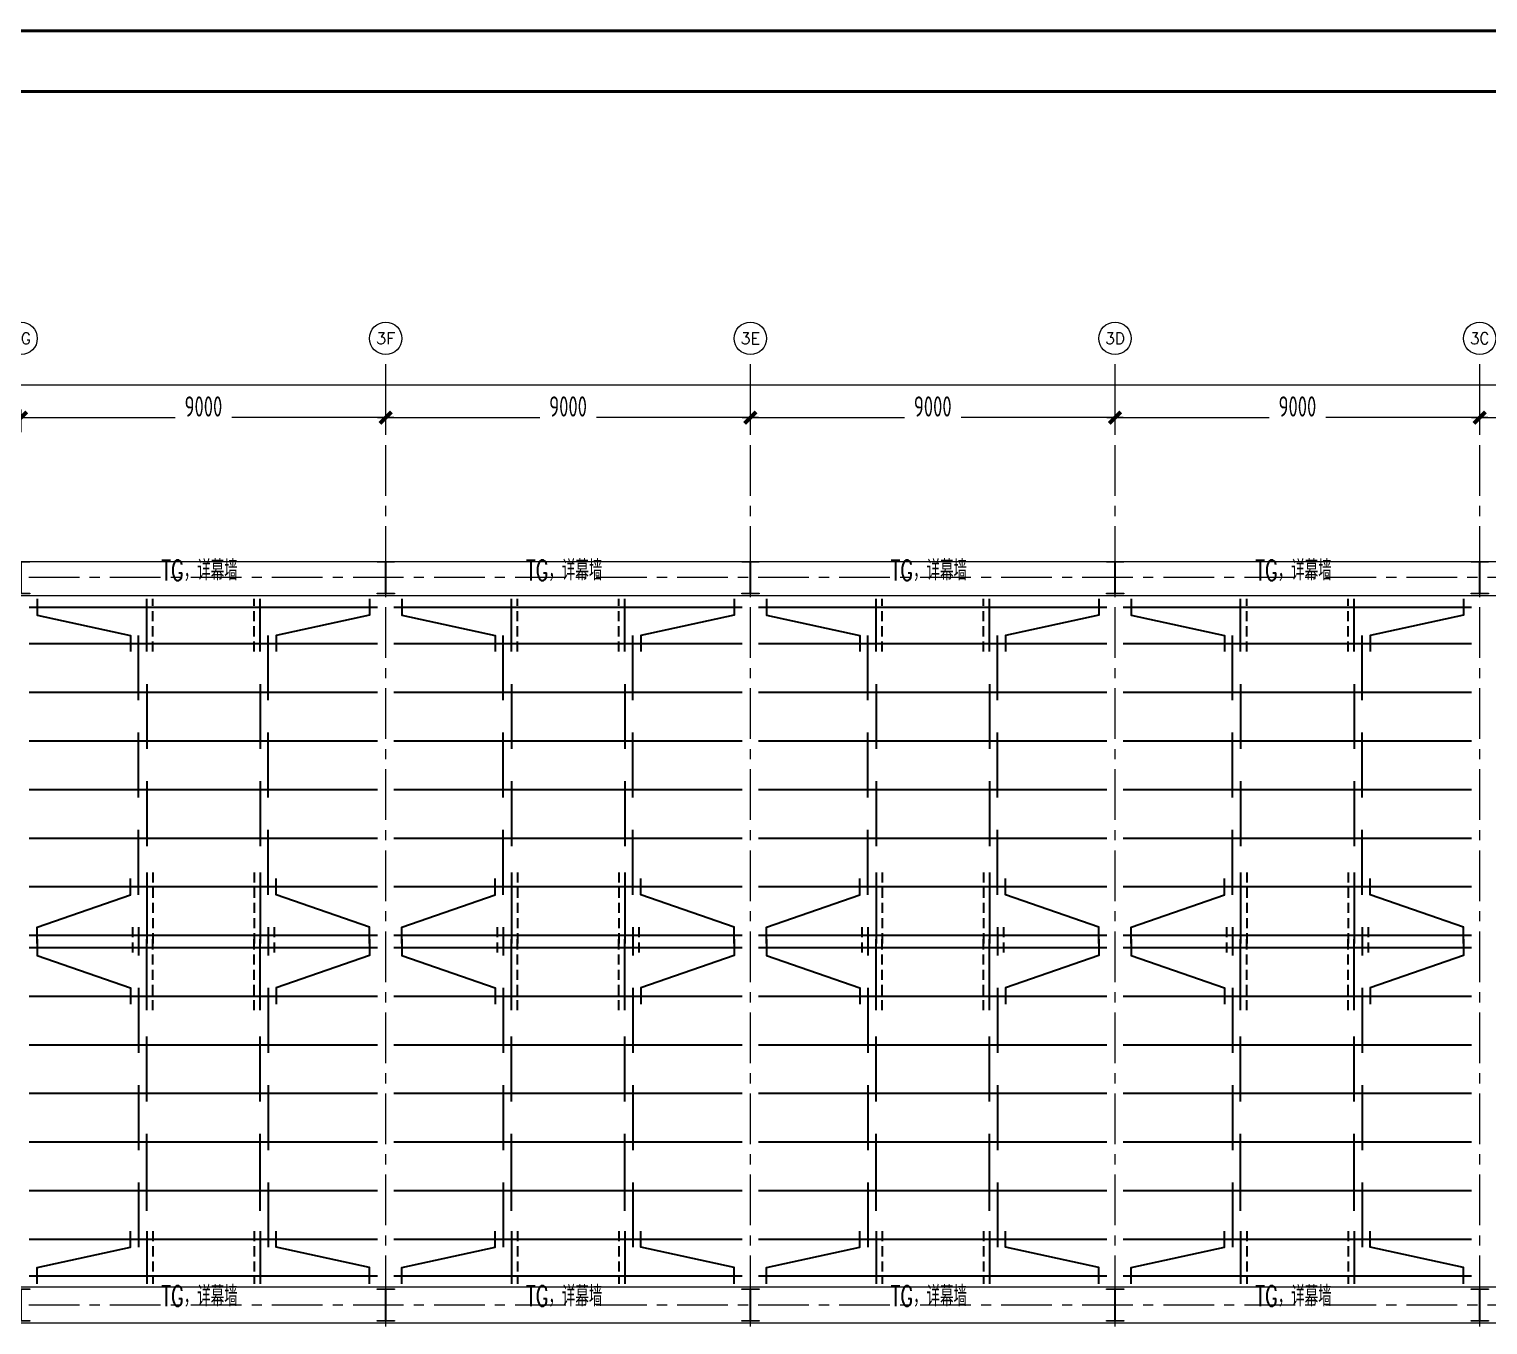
# Model space of a CAD drawing. Extents: x -1201378 to 2367219, y -619313 to 244905.
# Drawn here: x 2262442 to 2298442, y -201886 to -169915 of the extents above; entities that cross this region are included whole.
import ezdxf
from ezdxf.enums import TextEntityAlignment as Align

# ---------------------------------------------------------------- set-up
doc = ezdxf.new("R2010")
doc.units = 0
doc.header["$LTSCALE"] = 1000
doc.linetypes.add('CENTER', pattern=[2, 1.25, -0.25, 0.25, -0.25])
doc.linetypes.add('DASHED', pattern=[0.75, 0.5, -0.25])
doc.layers.get('0').update_dxf_attribs({"linetype": 'CONTINUOUS'})
doc.layers.get('Defpoints').update_dxf_attribs({"linetype": 'CONTINUOUS'})
for name, color, linetype in [('0-cxFrame', 155, 'CONTINUOUS'), ('A-WINDOW', 140, 'CONTINUOUS'), ('S-SHAPE', 51, 'CONTINUOUS')]:
    doc.layers.add(name, color=color, linetype=linetype)
for name, color, linetype, lineweight in [('0-cxText', 131, 'CONTINUOUS', 25), ('S-axis', 111, 'CONTINUOUS', 0), ('S-col', 2, 'CONTINUOUS', 0), ('S-dote', 5, 'CENTER', 0), ('THIN', 7, 'CONTINUOUS', 0), ('梁', 4, 'CONTINUOUS', 18)]:
    doc.layers.add(name, color=color, linetype=linetype, lineweight=lineweight)
doc.styles.add('_TCH_AXIS', font='COMPLEX', dxfattribs={"bigfont": 'GBCBIG'})
doc.styles.add('cx_tuming', font='simhei.ttf')
doc.styles.add('cx_tuqian1', font='')
doc.styles.add('TSSD_Dimension', font='tssdeng.shx', dxfattribs={"width": 0.7, "bigfont": 'hztxt.shx'})
doc.styles.add('TSSD_Rein', font='tj-romans1.shx', dxfattribs={"width": 0.7, "bigfont": 'tj-hztxt.shx'})
doc.styles.add('黑体', font='simhei.ttf', dxfattribs={"width": 0.8})
doc.styles.get('cx_tuqian1').set_extended_font_data('SimSun')
doc.dimstyles.new('TSSD_200_200', dxfattribs={"dimtxt": 500, "dimasz": 200, "dimexe": 200, "dimexo": 500, "dimgap": 200, "dimtad": 1, "dimdec": 0, "dimzin": 0, "dimdsep": 46, "dimtxsty": 'TSSD_Dimension', "dimblk": 'ARCHTICK', "dimcen": 0, "dimdle": 200, "dimclrt": 7, "dimadec": 0, "dimazin": 0, "dimtfac": 1, "dimtdec": 0, "dimtix": 1, "dimtmove": 2, "dimatfit": 3, "dimfxl": 1, "dimtolj": 1, "dimtzin": 0, "dimarcsym": 0})

# ---------------------------------------------------------------- blocks, each defined once
blk = doc.blocks.new('w42343243')
at = {"layer": 'S-col'}
blk.add_lwpolyline([(-165069, 621020), (-164639, 621020), (-164639, 621002), (-164848, 621002), (-164848, 620238), (-164639, 620238), (-164639, 620220), (-165069, 620220), (-165069, 620238), (-164860, 620238), (-164860, 621002), (-165069, 621002)], close=True, dxfattribs=at)
blk = doc.blocks.new('42343')
at = {"layer": 'A-WINDOW'}
for p in [(-18000, 100), (-9000, 100), (0, 100), (9000, 100), (18000, 100), (-18000, -17850), (-9000, -17850), (0, -17850), (9000, -17850), (18000, -17850)]:
    blk.add_blockref('w42343243', p, dxfattribs=at)
blk = doc.blocks.new('_ArchTick')
at = {"color": 0, "linetype": 'ByBlock', "const_width": 0.5}
blk.add_lwpolyline([(-0.71, -0.71), (0.71, 0.71)], dxfattribs=at)
blk = doc.blocks.new('*D476')
at = {"layer": 'Defpoints', "color": 0, "transparency": 16777216}
for p in [(-128758, -279500), (-137758, -280358), (-128758, -280358)]:
    blk.add_point(p, dxfattribs=at)
at = {"layer": 'S-axis', "color": 0, "lineweight": -2, "transparency": 16777216}
for p, q in [((-137758, -279858), (-137758, -279300)), ((-128758, -279858), (-128758, -279300)), ((-137958, -279500), (-133957, -279500)), ((-128558, -279500), (-132560, -279500))]:
    blk.add_line(p, q, dxfattribs=at)
at = {"layer": 'S-axis', "color": 0, "lineweight": -2, "transparency": 16777216, "xscale": 200, "yscale": 200, "zscale": 200, "rotation": 180}
blk.add_blockref('_ArchTick', (-137758, -279500), dxfattribs=at)
at = {"layer": 'S-axis', "color": 0, "lineweight": -2, "transparency": 16777216, "xscale": 200, "yscale": 200, "zscale": 200}
blk.add_blockref('_ArchTick', (-128758, -279500), dxfattribs=at)
at = {"layer": 'S-axis', "color": 7, "transparency": 16777216, "insert": (-133258, -279225), "char_height": 500, "attachment_point": 5, "style": 'TSSD_Dimension'}
blk.add_mtext('\\A1;9000', dxfattribs=at)
blk = doc.blocks.new('*D477')
at = {"layer": 'Defpoints', "color": 0, "transparency": 16777216}
for p in [(-119758, -279500), (-128758, -280358), (-119758, -280358)]:
    blk.add_point(p, dxfattribs=at)
at = {"layer": 'S-axis', "color": 0, "lineweight": -2, "transparency": 16777216}
for p, q in [((-128758, -279858), (-128758, -279300)), ((-119758, -279858), (-119758, -279300)), ((-128958, -279500), (-124957, -279500)), ((-119558, -279500), (-123560, -279500))]:
    blk.add_line(p, q, dxfattribs=at)
at = {"layer": 'S-axis', "color": 0, "lineweight": -2, "transparency": 16777216, "xscale": 200, "yscale": 200, "zscale": 200, "rotation": 180}
blk.add_blockref('_ArchTick', (-128758, -279500), dxfattribs=at)
at = {"layer": 'S-axis', "color": 0, "lineweight": -2, "transparency": 16777216, "xscale": 200, "yscale": 200, "zscale": 200}
blk.add_blockref('_ArchTick', (-119758, -279500), dxfattribs=at)
at = {"layer": 'S-axis', "color": 7, "transparency": 16777216, "insert": (-124258, -279225), "char_height": 500, "attachment_point": 5, "style": 'TSSD_Dimension'}
blk.add_mtext('\\A1;9000', dxfattribs=at)
blk = doc.blocks.new('*D478')
at = {"layer": 'Defpoints', "color": 0, "transparency": 16777216}
for p in [(-110758, -279500), (-119758, -280358), (-110758, -280358)]:
    blk.add_point(p, dxfattribs=at)
at = {"layer": 'S-axis', "color": 0, "lineweight": -2, "transparency": 16777216}
for p, q in [((-119758, -279858), (-119758, -279300)), ((-110758, -279858), (-110758, -279300)), ((-119958, -279500), (-115957, -279500)), ((-110558, -279500), (-114560, -279500))]:
    blk.add_line(p, q, dxfattribs=at)
at = {"layer": 'S-axis', "color": 0, "lineweight": -2, "transparency": 16777216, "xscale": 200, "yscale": 200, "zscale": 200, "rotation": 180}
blk.add_blockref('_ArchTick', (-119758, -279500), dxfattribs=at)
at = {"layer": 'S-axis', "color": 0, "lineweight": -2, "transparency": 16777216, "xscale": 200, "yscale": 200, "zscale": 200}
blk.add_blockref('_ArchTick', (-110758, -279500), dxfattribs=at)
at = {"layer": 'S-axis', "color": 7, "transparency": 16777216, "insert": (-115258, -279225), "char_height": 500, "attachment_point": 5, "style": 'TSSD_Dimension'}
blk.add_mtext('\\A1;9000', dxfattribs=at)
blk = doc.blocks.new('*D479')
at = {"layer": 'Defpoints', "color": 0, "transparency": 16777216}
for p in [(-101758, -279500), (-110758, -280358), (-101758, -280358)]:
    blk.add_point(p, dxfattribs=at)
at = {"layer": 'S-axis', "color": 0, "lineweight": -2, "transparency": 16777216}
for p, q in [((-110758, -279858), (-110758, -279300)), ((-101758, -279858), (-101758, -279300)), ((-110958, -279500), (-106957, -279500)), ((-101558, -279500), (-105560, -279500))]:
    blk.add_line(p, q, dxfattribs=at)
at = {"layer": 'S-axis', "color": 0, "lineweight": -2, "transparency": 16777216, "xscale": 200, "yscale": 200, "zscale": 200, "rotation": 180}
blk.add_blockref('_ArchTick', (-110758, -279500), dxfattribs=at)
at = {"layer": 'S-axis', "color": 0, "lineweight": -2, "transparency": 16777216, "xscale": 200, "yscale": 200, "zscale": 200}
blk.add_blockref('_ArchTick', (-101758, -279500), dxfattribs=at)
at = {"layer": 'S-axis', "color": 7, "transparency": 16777216, "insert": (-106258, -279225), "char_height": 500, "attachment_point": 5, "style": 'TSSD_Dimension'}
blk.add_mtext('\\A1;9000', dxfattribs=at)
blk = doc.blocks.new('*D480')
at = {"layer": 'Defpoints', "color": 0, "transparency": 16777216}
for p in [(-92758, -279500), (-101758, -280358), (-92758, -280358)]:
    blk.add_point(p, dxfattribs=at)
at = {"layer": 'S-axis', "color": 0, "lineweight": -2, "transparency": 16777216}
for p, q in [((-101758, -279858), (-101758, -279300)), ((-92758, -279858), (-92758, -279300)), ((-101958, -279500), (-97957, -279500)), ((-92558, -279500), (-96560, -279500))]:
    blk.add_line(p, q, dxfattribs=at)
at = {"layer": 'S-axis', "color": 0, "lineweight": -2, "transparency": 16777216, "xscale": 200, "yscale": 200, "zscale": 200, "rotation": 180}
blk.add_blockref('_ArchTick', (-101758, -279500), dxfattribs=at)
at = {"layer": 'S-axis', "color": 0, "lineweight": -2, "transparency": 16777216, "xscale": 200, "yscale": 200, "zscale": 200}
blk.add_blockref('_ArchTick', (-92758, -279500), dxfattribs=at)
at = {"layer": 'S-axis', "color": 7, "transparency": 16777216, "insert": (-97258, -279225), "char_height": 500, "attachment_point": 5, "style": 'TSSD_Dimension'}
blk.add_mtext('\\A1;9000', dxfattribs=at)
blk = doc.blocks.new('*D483')
at = {"layer": 'Defpoints', "color": 0, "transparency": 16777216}
for p in [(-82958, -278700), (-268658, -280258), (-82958, -280258)]:
    blk.add_point(p, dxfattribs=at)
at = {"layer": 'S-axis', "color": 0, "lineweight": -2, "transparency": 16777216}
for p, q in [((-268658, -279758), (-268658, -278500)), ((-82958, -279758), (-82958, -278500)), ((-268858, -278700), (-176749, -278700)), ((-82758, -278700), (-174868, -278700))]:
    blk.add_line(p, q, dxfattribs=at)
at = {"layer": 'S-axis', "color": 0, "lineweight": -2, "transparency": 16777216, "xscale": 200, "yscale": 200, "zscale": 200, "rotation": 180}
blk.add_blockref('_ArchTick', (-268658, -278700), dxfattribs=at)
at = {"layer": 'S-axis', "color": 0, "lineweight": -2, "transparency": 16777216, "xscale": 200, "yscale": 200, "zscale": 200}
blk.add_blockref('_ArchTick', (-82958, -278700), dxfattribs=at)
at = {"layer": 'S-axis', "color": 7, "transparency": 16777216, "insert": (-175808, -278425), "char_height": 500, "attachment_point": 5, "style": 'TSSD_Dimension'}
blk.add_mtext('\\A1;185700', dxfattribs=at)
blk = doc.blocks.new('TK22.A0 L(Dragon)')
at = {"layer": '0-cxFrame', "color": 7, "const_width": 0.5}
blk.add_lwpolyline([(0, 0), (-1486, 0), (-1486, 841), (0, 841)], close=True, dxfattribs=at)
at = {"layer": '0-cxFrame', "const_width": 0.5}
blk.add_lwpolyline([(-80, 10), (-1466, 10), (-1466, 831), (-80, 831)], close=True, dxfattribs=at)
at = {"style": '黑体', "flags": 4}
blk.add_attdef('图幅', text='', height=3.3, dxfattribs=at).set_placement((-40, 3), align=Align.RIGHT)
at = {"layer": '0-cxText', "flags": 4}
for tag, height, style, p in [('建设单位', 3.5, 'cx_tuming', (-45, 240)), ('项目名称', 3.5, 'cx_tuming', (-45, 210)), ('子项名称', 3.5, 'cx_tuming', (-45, 180)), ('工程编号', 3.3, 'cx_tuqian1', (-35, 165)), ('图名1', 3.5, 'cx_tuming', (-45, 87)), ('图名2', 3.5, 'cx_tuming', (-45, 79)), ('图名3', 3.5, 'cx_tuming', (-45, 71)), ('出图日期', 3.3, 'cx_tuqian1', (-39, 60)), ('专业', 3.3, 'cx_tuqian1', (-55, 52)), ('图号', 3.3, 'cx_tuqian1', (-55, 44)), ('版次', 3.3, 'cx_tuqian1', (-20, 44))]:
    blk.add_attdef(tag, text='', height=height, dxfattribs=dict(at, style=style)).set_placement(p, align=Align.MIDDLE)
at = {"layer": 'Defpoints', "color": 6, "flags": 4}
for tag, height, style, p in [('tufu', 3.3, '黑体', (-12, 12)), ('dwfname', 4, 'cx_tuqian1', (-80, 3))]:
    blk.add_attdef(tag, text='', height=height, dxfattribs=dict(at, style=style)).set_placement(p, align=Align.RIGHT)
blk = doc.blocks.new('3#轴网')
at = {"layer": 'S-axis'}
for centre in [(-137758.5, -277544.2), (-128758.5, -277544.2), (-119758.5, -277544.2), (-110758.5, -277544.2), (-101758.5, -277544.2)]:
    blk.add_circle(centre, 400, dxfattribs=at)
at = {"layer": 'S-dote'}
for p, q in [((-128758.5, -363428.2), (-128758.5, -277944.2)), ((-119758.5, -363428.2), (-119758.5, -277944.2)), ((-110758.5, -363428.2), (-110758.5, -277944.2)), ((-101758.5, -363428.2), (-101758.5, -277944.2)), ((-78316.2, -283448.2), (-273210.6, -283448.2)), ((-78316.2, -301398.2), (-273210.6, -301398.2))]:
    blk.add_line(p, q, dxfattribs=at)
at = {"layer": 'S-axis', "style": '_TCH_AXIS'}
for s, height, p, p2 in [('3G', 276.42, (-138002, -277682.4), (-137515, -277682.4)), ('3F', 288.12, (-128998.6, -277688.3), (-128518.4, -277688.3)), ('3E', 288.12, (-119998.6, -277688.3), (-119518.4, -277688.3)), ('3D', 282.17, (-111000.3, -277685.3), (-110516.6, -277685.3)), ('3C', 294.28, (-101996.7, -277691.4), (-101520.2, -277691.4))]:
    blk.add_text(s, height=height, dxfattribs=at).set_placement(p, p2, align=Align.FIT)
at = {"layer": 'S-axis'}
for base, p1, p2, picture, middle in [((-82958.5, -278700.4), (-268658.5, -280258.4), (-82958.5, -280258.4), '*D483', (-175808.5, -278425.4)), ((-128758.5, -279500.4), (-137758.5, -280358.4), (-128758.5, -280358.4), '*D476', (-133258.5, -279225.4)), ((-119758.5, -279500.4), (-128758.5, -280358.4), (-119758.5, -280358.4), '*D477', (-124258.5, -279225.4)), ((-110758.5, -279500.4), (-119758.5, -280358.4), (-110758.5, -280358.4), '*D478', (-115258.5, -279225.4)), ((-101758.5, -279500.4), (-110758.5, -280358.4), (-101758.5, -280358.4), '*D479', (-106258.5, -279225.4)), ((-92758.5, -279500.4), (-101758.5, -280358.4), (-92758.5, -280358.4), '*D480', (-97258.5, -279225.4))]:
    dim = blk.add_linear_dim(base=base, p1=p1, p2=p2, angle=0, dimstyle='TSSD_200_200', dxfattribs=at)
    dim.commit()
    dim.dimension.update_dxf_attribs({"geometry": picture, "text_midpoint": middle, "dimtype": 161})

msp = doc.modelspace()

# ---------------------------------------------------------------- linework, layer by layer
at = {"layer": 'S-SHAPE'}
for p, q in [((2262441.5, -184173.2), (2271041.5, -184173.2)), ((2265341.5, -185273.2), (2265341.5, -183973.2)), ((2268141.5, -185273.2), (2268141.5, -183973.2)), ((2271441.5, -184173.2), (2280041.5, -184173.2)), ((2274341.5, -185273.2), (2274341.5, -183973.2)), ((2277141.5, -185273.2), (2277141.5, -183973.2)), ((2280441.5, -184173.2), (2289041.5, -184173.2)), ((2283341.5, -185273.2), (2283341.5, -183973.2)), ((2286141.5, -185273.2), (2286141.5, -183973.2)), ((2289441.5, -184173.2), (2298041.5, -184173.2)), ((2292341.5, -185273.2), (2292341.5, -183973.2)), ((2295141.5, -185273.2), (2295141.5, -183973.2)), ((2265141.5, -186473.2), (2265141.5, -184873.2)), ((2268341.5, -186473.2), (2268341.5, -184873.2)), ((2274141.5, -186473.2), (2274141.5, -184873.2)), ((2277341.5, -186473.2), (2277341.5, -184873.2)), ((2283141.5, -186473.2), (2283141.5, -184873.2)), ((2286341.5, -186473.2), (2286341.5, -184873.2)), ((2292141.5, -186473.2), (2292141.5, -184873.2)), ((2295341.5, -186473.2), (2295341.5, -184873.2)), ((2262441.5, -185073.2), (2271041.5, -185073.2)), ((2271441.5, -185073.2), (2280041.5, -185073.2)), ((2280441.5, -185073.2), (2289041.5, -185073.2)), ((2289441.5, -185073.2), (2298041.5, -185073.2)), ((2265341.5, -186073.2), (2265341.5, -187673.2)), ((2268141.5, -186073.2), (2268141.5, -187673.2)), ((2274341.5, -186073.2), (2274341.5, -187673.2)), ((2277141.5, -186073.2), (2277141.5, -187673.2)), ((2283341.5, -186073.2), (2283341.5, -187673.2)), ((2286141.5, -186073.2), (2286141.5, -187673.2)), ((2292341.5, -186073.2), (2292341.5, -187673.2)), ((2295141.5, -186073.2), (2295141.5, -187673.2)), ((2262441.5, -186273.2), (2271041.5, -186273.2)), ((2271441.5, -186273.2), (2280041.5, -186273.2)), ((2280441.5, -186273.2), (2289041.5, -186273.2)), ((2289441.5, -186273.2), (2298041.5, -186273.2)), ((2262441.5, -187473.2), (2271041.5, -187473.2)), ((2265141.5, -188873.2), (2265141.5, -187273.2)), ((2268341.5, -188873.2), (2268341.5, -187273.2)), ((2271441.5, -187473.2), (2280041.5, -187473.2)), ((2274141.5, -188873.2), (2274141.5, -187273.2)), ((2277341.5, -188873.2), (2277341.5, -187273.2)), ((2280441.5, -187473.2), (2289041.5, -187473.2)), ((2283141.5, -188873.2), (2283141.5, -187273.2)), ((2286341.5, -188873.2), (2286341.5, -187273.2)), ((2289441.5, -187473.2), (2298041.5, -187473.2)), ((2292141.5, -188873.2), (2292141.5, -187273.2)), ((2295341.5, -188873.2), (2295341.5, -187273.2)), ((2265341.5, -188473.2), (2265341.5, -190073.2)), ((2268141.5, -188473.2), (2268141.5, -190073.2)), ((2274341.5, -188473.2), (2274341.5, -190073.2)), ((2277141.5, -188473.2), (2277141.5, -190073.2)), ((2283341.5, -188473.2), (2283341.5, -190073.2)), ((2286141.5, -188473.2), (2286141.5, -190073.2)), ((2292341.5, -188473.2), (2292341.5, -190073.2)), ((2295141.5, -188473.2), (2295141.5, -190073.2)), ((2262441.5, -188673.2), (2271041.5, -188673.2)), ((2271441.5, -188673.2), (2280041.5, -188673.2)), ((2280441.5, -188673.2), (2289041.5, -188673.2)), ((2289441.5, -188673.2), (2298041.5, -188673.2)), ((2265141.5, -191273.2), (2265141.5, -189673.2)), ((2268341.5, -191273.2), (2268341.5, -189673.2)), ((2274141.5, -191273.2), (2274141.5, -189673.2)), ((2277341.5, -191273.2), (2277341.5, -189673.2)), ((2283141.5, -191273.2), (2283141.5, -189673.2)), ((2286341.5, -191273.2), (2286341.5, -189673.2)), ((2292141.5, -191273.2), (2292141.5, -189673.2)), ((2295341.5, -191273.2), (2295341.5, -189673.2)), ((2262441.5, -189873.2), (2271041.5, -189873.2)), ((2271441.5, -189873.2), (2280041.5, -189873.2)), ((2280441.5, -189873.2), (2289041.5, -189873.2)), ((2289441.5, -189873.2), (2298041.5, -189873.2)), ((2265341.5, -190723.2), (2265341.5, -192473.2)), ((2268141.5, -190723.2), (2268141.5, -192473.2)), ((2274341.5, -190723.2), (2274341.5, -192473.2)), ((2277141.5, -190723.2), (2277141.5, -192473.2)), ((2283341.5, -190723.2), (2283341.5, -192473.2)), ((2286141.5, -190723.2), (2286141.5, -192473.2)), ((2292341.5, -190723.2), (2292341.5, -192473.2)), ((2295141.5, -190723.2), (2295141.5, -192473.2)), ((2262441.5, -191073.2), (2271041.5, -191073.2)), ((2271441.5, -191073.2), (2280041.5, -191073.2)), ((2280441.5, -191073.2), (2289041.5, -191073.2)), ((2289441.5, -191073.2), (2298041.5, -191073.2)), ((2265141.5, -192073.2), (2265141.5, -192773.2)), ((2268341.5, -192073.2), (2268341.5, -192773.2)), ((2274141.5, -192073.2), (2274141.5, -192773.2)), ((2277341.5, -192073.2), (2277341.5, -192773.2)), ((2283141.5, -192073.2), (2283141.5, -192773.2)), ((2286341.5, -192073.2), (2286341.5, -192773.2)), ((2292141.5, -192073.2), (2292141.5, -192773.2)), ((2295341.5, -192073.2), (2295341.5, -192773.2)), ((2262441.5, -192273.2), (2271041.5, -192273.2)), ((2262441.5, -192573.2), (2271041.5, -192573.2)), ((2265341.5, -194123.2), (2265341.5, -192373.2)), ((2268141.5, -194123.2), (2268141.5, -192373.2)), ((2271441.5, -192273.2), (2280041.5, -192273.2)), ((2271441.5, -192573.2), (2280041.5, -192573.2)), ((2274341.5, -194123.2), (2274341.5, -192373.2)), ((2277141.5, -194123.2), (2277141.5, -192373.2)), ((2280441.5, -192273.2), (2289041.5, -192273.2)), ((2280441.5, -192573.2), (2289041.5, -192573.2)), ((2283341.5, -194123.2), (2283341.5, -192373.2)), ((2286141.5, -194123.2), (2286141.5, -192373.2)), ((2289441.5, -192273.2), (2298041.5, -192273.2)), ((2289441.5, -192573.2), (2298041.5, -192573.2)), ((2292341.5, -194123.2), (2292341.5, -192373.2)), ((2295141.5, -194123.2), (2295141.5, -192373.2)), ((2265141.5, -193573.2), (2265141.5, -195173.2)), ((2268341.5, -193573.2), (2268341.5, -195173.2)), ((2274141.5, -193573.2), (2274141.5, -195173.2)), ((2277341.5, -193573.2), (2277341.5, -195173.2)), ((2283141.5, -193573.2), (2283141.5, -195173.2)), ((2286341.5, -193573.2), (2286341.5, -195173.2)), ((2292141.5, -193573.2), (2292141.5, -195173.2)), ((2295341.5, -193573.2), (2295341.5, -195173.2)), ((2262441.5, -193773.2), (2271041.5, -193773.2)), ((2271441.5, -193773.2), (2280041.5, -193773.2)), ((2280441.5, -193773.2), (2289041.5, -193773.2)), ((2289441.5, -193773.2), (2298041.5, -193773.2)), ((2262441.5, -194973.2), (2271041.5, -194973.2)), ((2265341.5, -196373.2), (2265341.5, -194773.2)), ((2268141.5, -196373.2), (2268141.5, -194773.2)), ((2271441.5, -194973.2), (2280041.5, -194973.2)), ((2274341.5, -196373.2), (2274341.5, -194773.2)), ((2277141.5, -196373.2), (2277141.5, -194773.2)), ((2280441.5, -194973.2), (2289041.5, -194973.2)), ((2283341.5, -196373.2), (2283341.5, -194773.2)), ((2286141.5, -196373.2), (2286141.5, -194773.2)), ((2289441.5, -194973.2), (2298041.5, -194973.2)), ((2292341.5, -196373.2), (2292341.5, -194773.2)), ((2295141.5, -196373.2), (2295141.5, -194773.2)), ((2262441.5, -196173.2), (2271041.5, -196173.2)), ((2265141.5, -195973.2), (2265141.5, -197573.2)), ((2268341.5, -195973.2), (2268341.5, -197573.2)), ((2271441.5, -196173.2), (2280041.5, -196173.2)), ((2274141.5, -195973.2), (2274141.5, -197573.2)), ((2277341.5, -195973.2), (2277341.5, -197573.2)), ((2280441.5, -196173.2), (2289041.5, -196173.2)), ((2283141.5, -195973.2), (2283141.5, -197573.2)), ((2286341.5, -195973.2), (2286341.5, -197573.2)), ((2289441.5, -196173.2), (2298041.5, -196173.2)), ((2292141.5, -195973.2), (2292141.5, -197573.2)), ((2295341.5, -195973.2), (2295341.5, -197573.2)), ((2265341.5, -199073.2), (2265341.5, -197173.2)), ((2268141.5, -199073.2), (2268141.5, -197173.2)), ((2274341.5, -199073.2), (2274341.5, -197173.2)), ((2277141.5, -199073.2), (2277141.5, -197173.2)), ((2283341.5, -199073.2), (2283341.5, -197173.2)), ((2286141.5, -199073.2), (2286141.5, -197173.2)), ((2292341.5, -199073.2), (2292341.5, -197173.2)), ((2295141.5, -199073.2), (2295141.5, -197173.2)), ((2262441.5, -197373.2), (2271041.5, -197373.2)), ((2271441.5, -197373.2), (2280041.5, -197373.2)), ((2280441.5, -197373.2), (2289041.5, -197373.2)), ((2289441.5, -197373.2), (2298041.5, -197373.2)), ((2262441.5, -198573.2), (2271041.5, -198573.2)), ((2265141.5, -198373.2), (2265141.5, -199973.2)), ((2268341.5, -198373.2), (2268341.5, -199973.2)), ((2271441.5, -198573.2), (2280041.5, -198573.2)), ((2274141.5, -198373.2), (2274141.5, -199973.2)), ((2277341.5, -198373.2), (2277341.5, -199973.2)), ((2280441.5, -198573.2), (2289041.5, -198573.2)), ((2283141.5, -198373.2), (2283141.5, -199973.2)), ((2286341.5, -198373.2), (2286341.5, -199973.2)), ((2289441.5, -198573.2), (2298041.5, -198573.2)), ((2292141.5, -198373.2), (2292141.5, -199973.2)), ((2295341.5, -198373.2), (2295341.5, -199973.2)), ((2262441.5, -199773.2), (2271041.5, -199773.2)), ((2265341.5, -199573.2), (2265341.5, -200873.2)), ((2268141.5, -199573.2), (2268141.5, -200873.2)), ((2271441.5, -199773.2), (2280041.5, -199773.2)), ((2274341.5, -199573.2), (2274341.5, -200873.2)), ((2277141.5, -199573.2), (2277141.5, -200873.2)), ((2280441.5, -199773.2), (2289041.5, -199773.2)), ((2283341.5, -199573.2), (2283341.5, -200873.2)), ((2286141.5, -199573.2), (2286141.5, -200873.2)), ((2289441.5, -199773.2), (2298041.5, -199773.2)), ((2292341.5, -199573.2), (2292341.5, -200873.2)), ((2295141.5, -199573.2), (2295141.5, -200873.2)), ((2262441.5, -200673.2), (2271041.5, -200673.2)), ((2271441.5, -200673.2), (2280041.5, -200673.2)), ((2280441.5, -200673.2), (2289041.5, -200673.2)), ((2289441.5, -200673.2), (2298041.5, -200673.2))]:
    msp.add_line(p, q, dxfattribs=at)
at = {"layer": 'S-SHAPE', "linetype": 'DASHED', "ltscale": 0.5}
for p, q in [((2265491.5, -185273.2), (2265491.5, -183973.2)), ((2267991.5, -185273.2), (2267991.5, -183973.2)), ((2274491.5, -185273.2), (2274491.5, -183973.2)), ((2276991.5, -185273.2), (2276991.5, -183973.2)), ((2283491.5, -185273.2), (2283491.5, -183973.2)), ((2285991.5, -185273.2), (2285991.5, -183973.2)), ((2292491.5, -185273.2), (2292491.5, -183973.2)), ((2294991.5, -185273.2), (2294991.5, -183973.2)), ((2265491.5, -190723.2), (2265491.5, -192473.2)), ((2267991.5, -190723.2), (2267991.5, -192473.2)), ((2274491.5, -190723.2), (2274491.5, -192473.2)), ((2276991.5, -190723.2), (2276991.5, -192473.2)), ((2283491.5, -190723.2), (2283491.5, -192473.2)), ((2285991.5, -190723.2), (2285991.5, -192473.2)), ((2292491.5, -190723.2), (2292491.5, -192473.2)), ((2294991.5, -190723.2), (2294991.5, -192473.2)), ((2264991.5, -192073.2), (2264991.5, -192773.2)), ((2268491.5, -192073.2), (2268491.5, -192773.2)), ((2273991.5, -192073.2), (2273991.5, -192773.2)), ((2277491.5, -192073.2), (2277491.5, -192773.2)), ((2282991.5, -192073.2), (2282991.5, -192773.2)), ((2286491.5, -192073.2), (2286491.5, -192773.2)), ((2291991.5, -192073.2), (2291991.5, -192773.2)), ((2295491.5, -192073.2), (2295491.5, -192773.2)), ((2265491.5, -194123.2), (2265491.5, -192373.2)), ((2267991.5, -194123.2), (2267991.5, -192373.2)), ((2274491.5, -194123.2), (2274491.5, -192373.2)), ((2276991.5, -194123.2), (2276991.5, -192373.2)), ((2283491.5, -194123.2), (2283491.5, -192373.2)), ((2285991.5, -194123.2), (2285991.5, -192373.2)), ((2292491.5, -194123.2), (2292491.5, -192373.2)), ((2294991.5, -194123.2), (2294991.5, -192373.2)), ((2265491.5, -199573.2), (2265491.5, -200873.2)), ((2267991.5, -199573.2), (2267991.5, -200873.2)), ((2274491.5, -199573.2), (2274491.5, -200873.2)), ((2276991.5, -199573.2), (2276991.5, -200873.2)), ((2283491.5, -199573.2), (2283491.5, -200873.2)), ((2285991.5, -199573.2), (2285991.5, -200873.2)), ((2292491.5, -199573.2), (2292491.5, -200873.2)), ((2294991.5, -199573.2), (2294991.5, -200873.2))]:
    msp.add_line(p, q, dxfattribs=at)
at = {"layer": 'S-SHAPE'}
for points in [[(2262641.5, -183973.2), (2262641.5, -184373.2), (2264941.5, -184873.2), (2264941.5, -185273.2)], [(2270841.5, -183973.2), (2270841.5, -184373.2), (2268541.5, -184873.2), (2268541.5, -185273.2)], [(2271641.5, -183973.2), (2271641.5, -184373.2), (2273941.5, -184873.2), (2273941.5, -185273.2)], [(2279841.5, -183973.2), (2279841.5, -184373.2), (2277541.5, -184873.2), (2277541.5, -185273.2)], [(2280641.5, -183973.2), (2280641.5, -184373.2), (2282941.5, -184873.2), (2282941.5, -185273.2)], [(2288841.5, -183973.2), (2288841.5, -184373.2), (2286541.5, -184873.2), (2286541.5, -185273.2)], [(2289641.5, -183973.2), (2289641.5, -184373.2), (2291941.5, -184873.2), (2291941.5, -185273.2)], [(2297841.5, -183973.2), (2297841.5, -184373.2), (2295541.5, -184873.2), (2295541.5, -185273.2)], [(2262641.5, -192473.2), (2262641.5, -192073.2), (2264941.5, -191273.2), (2264941.5, -190873.2)], [(2270841.5, -192473.2), (2270841.5, -192073.2), (2268541.5, -191273.2), (2268541.5, -190873.2)], [(2271641.5, -192473.2), (2271641.5, -192073.2), (2273941.5, -191273.2), (2273941.5, -190873.2)], [(2279841.5, -192473.2), (2279841.5, -192073.2), (2277541.5, -191273.2), (2277541.5, -190873.2)], [(2280641.5, -192473.2), (2280641.5, -192073.2), (2282941.5, -191273.2), (2282941.5, -190873.2)], [(2288841.5, -192473.2), (2288841.5, -192073.2), (2286541.5, -191273.2), (2286541.5, -190873.2)], [(2289641.5, -192473.2), (2289641.5, -192073.2), (2291941.5, -191273.2), (2291941.5, -190873.2)], [(2297841.5, -192473.2), (2297841.5, -192073.2), (2295541.5, -191273.2), (2295541.5, -190873.2)], [(2262641.5, -192373.2), (2262641.5, -192773.2), (2264941.5, -193573.2), (2264941.5, -193973.2)], [(2270841.5, -192373.2), (2270841.5, -192773.2), (2268541.5, -193573.2), (2268541.5, -193973.2)], [(2271641.5, -192373.2), (2271641.5, -192773.2), (2273941.5, -193573.2), (2273941.5, -193973.2)], [(2279841.5, -192373.2), (2279841.5, -192773.2), (2277541.5, -193573.2), (2277541.5, -193973.2)], [(2280641.5, -192373.2), (2280641.5, -192773.2), (2282941.5, -193573.2), (2282941.5, -193973.2)], [(2288841.5, -192373.2), (2288841.5, -192773.2), (2286541.5, -193573.2), (2286541.5, -193973.2)], [(2289641.5, -192373.2), (2289641.5, -192773.2), (2291941.5, -193573.2), (2291941.5, -193973.2)], [(2297841.5, -192373.2), (2297841.5, -192773.2), (2295541.5, -193573.2), (2295541.5, -193973.2)], [(2262641.5, -200873.2), (2262641.5, -200473.2), (2264941.5, -199973.2), (2264941.5, -199573.2)], [(2270841.5, -200873.2), (2270841.5, -200473.2), (2268541.5, -199973.2), (2268541.5, -199573.2)], [(2271641.5, -200873.2), (2271641.5, -200473.2), (2273941.5, -199973.2), (2273941.5, -199573.2)], [(2279841.5, -200873.2), (2279841.5, -200473.2), (2277541.5, -199973.2), (2277541.5, -199573.2)], [(2280641.5, -200873.2), (2280641.5, -200473.2), (2282941.5, -199973.2), (2282941.5, -199573.2)], [(2288841.5, -200873.2), (2288841.5, -200473.2), (2286541.5, -199973.2), (2286541.5, -199573.2)], [(2289641.5, -200873.2), (2289641.5, -200473.2), (2291941.5, -199973.2), (2291941.5, -199573.2)], [(2297841.5, -200873.2), (2297841.5, -200473.2), (2295541.5, -199973.2), (2295541.5, -199573.2)]]:
    msp.add_lwpolyline(points, dxfattribs=at)
at = {"layer": '梁'}
for points in [[(2150026.5, -183048.2), (2316456.5, -183048.2), (2316456.5, -183898.2), (2149750.7, -183898.2)], [(2143526.5, -200948.2), (2316456.5, -200948.2), (2316456.5, -201848.2), (2143234.5, -201848.2)]]:
    msp.add_lwpolyline(points, close=True, dxfattribs=at)

# ---------------------------------------------------------------- block references
at = {"layer": '0-cxFrame', "xscale": 150, "yscale": 150, "zscale": 150}
msp.add_blockref('TK22.A0 L(Dragon)', (2335008.3, -296102.2), dxfattribs=at)
at = {"layer": 'S-axis'}
msp.add_blockref('3#轴网', (2400000, 100000), dxfattribs=at)
at = {"layer": 'S-col'}
msp.add_blockref('42343', (2445095.7, -804168.2), dxfattribs=at)

# ---------------------------------------------------------------- texts
at = {"layer": 'THIN', "style": 'TSSD_Rein', "width": 0.7}
for p in [(2266645.8, -183666.5), (2275645.8, -183666.5), (2284645.8, -183666.5), (2293645.8, -183666.5), (2266645.8, -201576.4), (2275645.8, -201576.4), (2284645.8, -201576.4), (2293645.8, -201576.4)]:
    msp.add_text('TG，详幕墙', height=500, dxfattribs=at).set_placement(p, align=Align.BOTTOM_CENTER)

doc.saveas('drawing.dxf')
